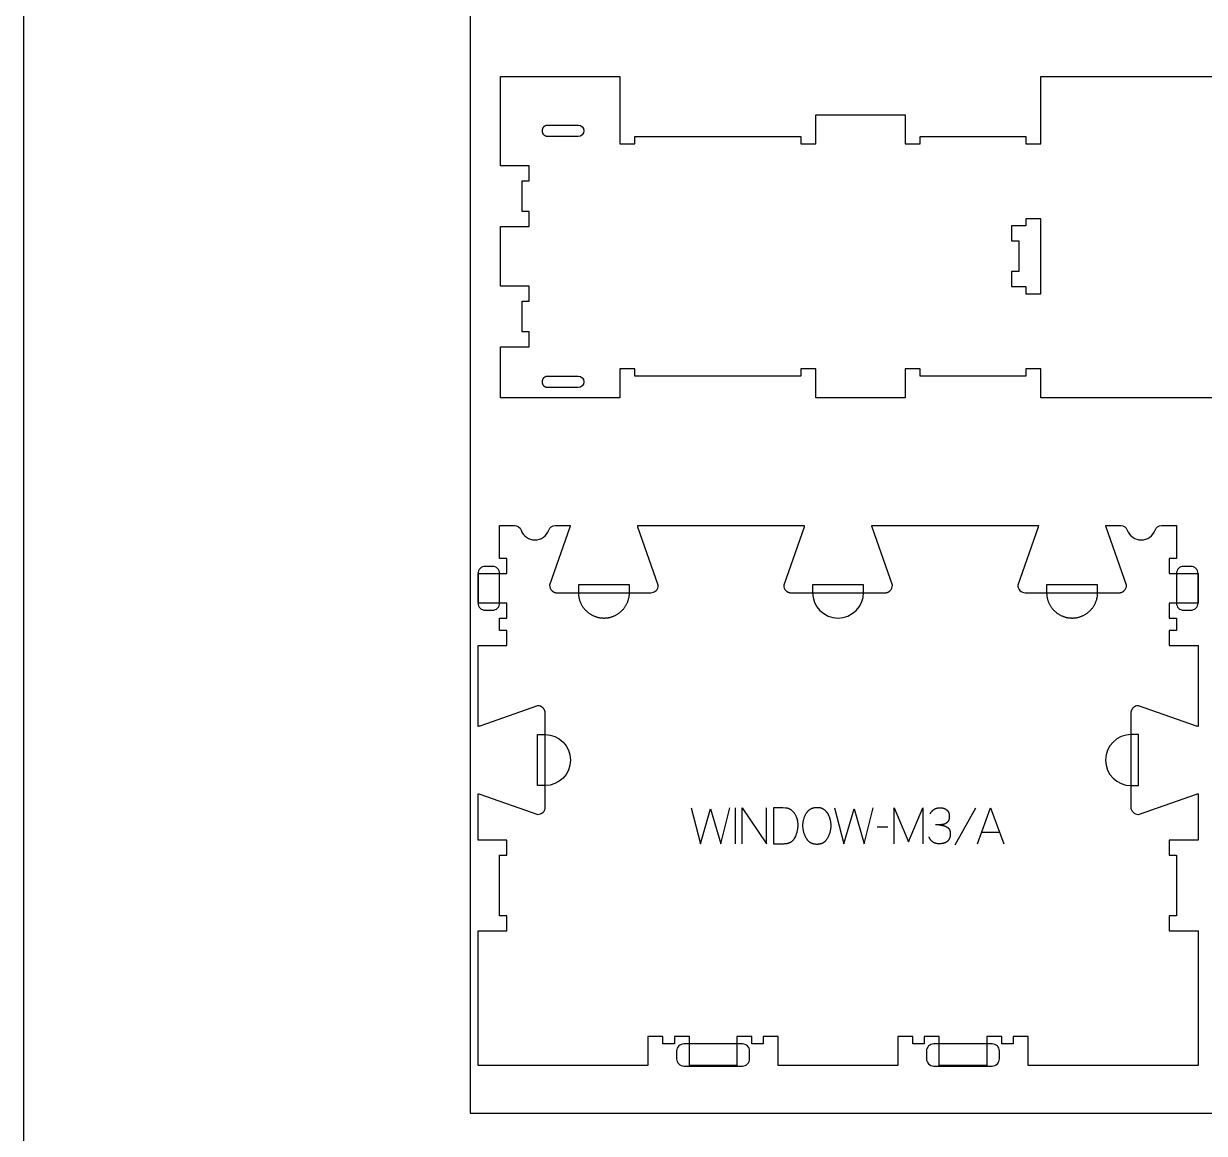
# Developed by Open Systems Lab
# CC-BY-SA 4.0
# Model space of a CAD drawing. Extents: x 0 to 4485, y 0 to 8771.
# Drawn here: x 0 to 983, y 3746 to 4670 of the extents above; entities that cross this region are included whole.
import ezdxf

# ---------------------------------------------------------------- set-up
doc = ezdxf.new("R2010")
doc.units = 0
for name, color, linetype in [('0_SHEET_SPRUCEPLY_2440X122', 1, 'CONTINUOUS'), ('1_ANYTOOL_1MMDEEP_LABELS_S', 2, 'CONTINUOUS'), ('3_ANYTOOL_CUTTHROUGH_INSID', 4, 'CONTINUOUS'), ('4_ANYTOOL_CUTTHROUGH_OUTSI', 5, 'CONTINUOUS'), ('5_ANYTOOL_HALF_MILL_9MM_IN', 3, 'CONTINUOUS'), ('DONOTCUT', 7, 'CONTINUOUS')]:
    doc.layers.add(name, color=color, linetype=linetype)

msp = doc.modelspace()

# ---------------------------------------------------------------- linework, layer by layer
at = {"layer": '0_SHEET_SPRUCEPLY_2440X122'}
msp.add_lwpolyline([(371.7, 4982.59), (371.7, 3762.59), (2811.7, 3762.59), (2811.7, 4982.59)], close=True, dxfattribs=at)
at = {"layer": '1_ANYTOOL_1MMDEEP_LABELS_S', "color": 2}
for points in [[(555.79, 4016.84), (563.5, 3986.84), (571.95, 4015.94), (580.43, 3986.84), (587.93, 4016.84)], [(592.3, 4016.84), (592.3, 3986.84)], [(598.3, 3986.84), (598.3, 4016.84), (618.36, 3986.84), (618.36, 4016.84)], [(675.19, 4016.84), (682.9, 3986.84), (691.35, 4015.94), (699.83, 3986.84), (707.33, 4016.84)], [(724.69, 3986.84), (724.69, 4016.84), (736.69, 3988.47), (748.69, 4016.71), (748.69, 3986.84)], [(754.95, 4011.91), (755.11, 4012.22), (755.27, 4012.51), (755.44, 4012.79), (755.62, 4013.07), (755.8, 4013.33), (755.99, 4013.59), (756.19, 4013.83), (756.29, 4013.95), (756.39, 4014.07), (756.49, 4014.18), (756.6, 4014.3), (756.71, 4014.41), (756.81, 4014.51), (756.92, 4014.62), (757.04, 4014.72), (757.15, 4014.82), (757.26, 4014.92), (757.38, 4015.01), (757.5, 4015.1), (757.62, 4015.2), (757.74, 4015.28), (757.86, 4015.37), (757.98, 4015.45), (758.11, 4015.53), (758.24, 4015.61), (758.36, 4015.69), (758.49, 4015.76), (758.63, 4015.83), (758.76, 4015.9), (758.89, 4015.97), (759.03, 4016.03), (759.17, 4016.09), (759.31, 4016.15), (759.45, 4016.21), (759.59, 4016.26), (759.74, 4016.31), (759.88, 4016.36), (760.03, 4016.41), (760.18, 4016.45), (760.48, 4016.53), (760.79, 4016.61), (761.11, 4016.67), (761.43, 4016.72), (761.76, 4016.77), (762.09, 4016.8), (762.43, 4016.82), (762.78, 4016.84), (763.13, 4016.84), (763.34, 4016.84), (763.55, 4016.84), (763.76, 4016.83), (763.96, 4016.81), (764.16, 4016.8), (764.36, 4016.78), (764.55, 4016.75), (764.75, 4016.72), (764.94, 4016.69), (765.12, 4016.66), (765.31, 4016.62), (765.49, 4016.58), (765.67, 4016.53), (765.85, 4016.48), (766.03, 4016.43), (766.2, 4016.37), (766.37, 4016.31), (766.54, 4016.25), (766.71, 4016.18), (766.87, 4016.11), (767.03, 4016.03), (767.19, 4015.95), (767.35, 4015.87), (767.5, 4015.78), (767.65, 4015.69), (767.8, 4015.6), (767.95, 4015.5), (768.09, 4015.4), (768.23, 4015.29), (768.37, 4015.19), (768.51, 4015.07), (768.64, 4014.96), (768.77, 4014.84), (768.9, 4014.71), (769.02, 4014.59), (769.14, 4014.46), (769.25, 4014.33), (769.36, 4014.19), (769.46, 4014.06), (769.56, 4013.91), (769.66, 4013.77), (769.75, 4013.62), (769.84, 4013.47), (769.93, 4013.32), (770.01, 4013.16), (770.08, 4013), (770.15, 4012.84), (770.22, 4012.67), (770.28, 4012.51), (770.34, 4012.33), (770.4, 4012.16), (770.45, 4011.98), (770.49, 4011.8), (770.53, 4011.61), (770.57, 4011.43), (770.6, 4011.24), (770.63, 4011.04), (770.66, 4010.85), (770.68, 4010.65), (770.69, 4010.44), (770.71, 4010.24), (770.71, 4010.03), (770.72, 4009.82), (770.71, 4009.26), (770.7, 4008.92), (770.68, 4008.6), (770.65, 4008.29), (770.6, 4007.99), (770.58, 4007.84), (770.56, 4007.7), (770.53, 4007.56), (770.5, 4007.42), (770.46, 4007.28), (770.43, 4007.15), (770.39, 4007.01), (770.35, 4006.89), (770.31, 4006.76), (770.27, 4006.64), (770.22, 4006.52), (770.17, 4006.4), (770.12, 4006.28), (770.07, 4006.17), (770.01, 4006.06), (769.95, 4005.95), (769.89, 4005.84), (769.83, 4005.74), (769.77, 4005.64), (769.7, 4005.54), (769.63, 4005.45), (769.56, 4005.36), (769.41, 4005.18), (769.26, 4005.01), (769.11, 4004.84), (768.95, 4004.68), (768.87, 4004.6), (768.78, 4004.53), (768.7, 4004.46), (768.61, 4004.38), (768.53, 4004.31), (768.44, 4004.25), (768.35, 4004.18), (768.26, 4004.11), (768.17, 4004.05), (768.08, 4003.99), (767.99, 4003.93), (767.9, 4003.87), (767.8, 4003.81), (767.71, 4003.76), (767.61, 4003.7), (767.51, 4003.65), (767.41, 4003.6), (767.31, 4003.55), (767.21, 4003.51), (767.11, 4003.46), (767.01, 4003.42), (766.9, 4003.38), (766.69, 4003.3), (766.47, 4003.23), (766.26, 4003.16), (766.04, 4003.09), (765.81, 4003.03), (765.59, 4002.98), (765.36, 4002.93), (765.14, 4002.88), (764.91, 4002.84), (764.67, 4002.8), (764.44, 4002.77), (764.2, 4002.74), (763.96, 4002.71), (763.72, 4002.69), (763.48, 4002.68), (763.23, 4002.66), (762.98, 4002.66), (759.28, 4002.61)], [(792.49, 4016.37), (775.3, 3985.6)], [(794.2, 3986.84), (805.09, 4016.84), (816.15, 3986.84)], [(762.06, 4002.61), (762.5, 4002.59), (762.93, 4002.55), (763.36, 4002.5), (763.78, 4002.44), (764.2, 4002.37), (764.62, 4002.29), (765.03, 4002.2), (765.44, 4002.09), (765.84, 4001.98), (766.24, 4001.86), (766.63, 4001.72), (767.02, 4001.57), (767.4, 4001.42), (767.78, 4001.25), (768.16, 4001.07), (768.53, 4000.88), (768.71, 4000.78), (768.89, 4000.67), (768.98, 4000.62), (769.06, 4000.56), (769.14, 4000.51), (769.23, 4000.45), (769.31, 4000.39), (769.38, 4000.33), (769.46, 4000.27), (769.54, 4000.2), (769.61, 4000.14), (769.68, 4000.08), (769.76, 4000.01), (769.83, 3999.94), (769.89, 3999.87), (769.96, 3999.8), (770.03, 3999.73), (770.09, 3999.66), (770.15, 3999.59), (770.22, 3999.51), (770.28, 3999.44), (770.33, 3999.36), (770.39, 3999.28), (770.45, 3999.2), (770.5, 3999.12), (770.55, 3999.04), (770.6, 3998.95), (770.65, 3998.87), (770.7, 3998.78), (770.75, 3998.7), (770.8, 3998.61), (770.84, 3998.52), (770.88, 3998.43), (770.92, 3998.34), (770.96, 3998.25), (771, 3998.15), (771.07, 3997.96), (771.14, 3997.76), (771.2, 3997.56), (771.26, 3997.36), (771.3, 3997.15), (771.35, 3996.93), (771.39, 3996.71), (771.42, 3996.48), (771.44, 3996.25), (771.46, 3996.02), (771.48, 3995.78), (771.49, 3995.53), (771.49, 3995.29), (771.49, 3995.01), (771.48, 3994.73), (771.47, 3994.46), (771.45, 3994.2), (771.43, 3993.94), (771.4, 3993.69), (771.37, 3993.44), (771.33, 3993.19), (771.29, 3992.95), (771.25, 3992.72), (771.2, 3992.49), (771.14, 3992.27), (771.08, 3992.05), (771.01, 3991.83), (770.94, 3991.62), (770.87, 3991.42), (770.79, 3991.22), (770.7, 3991.02), (770.61, 3990.83), (770.52, 3990.65), (770.42, 3990.47), (770.31, 3990.29), (770.21, 3990.12), (770.09, 3989.96), (769.97, 3989.8), (769.85, 3989.64), (769.72, 3989.49), (769.65, 3989.42), (769.59, 3989.35), (769.52, 3989.28), (769.45, 3989.21), (769.38, 3989.14), (769.3, 3989.07), (769.23, 3989), (769.16, 3988.94), (769, 3988.81), (768.85, 3988.69), (768.69, 3988.58), (768.52, 3988.46), (768.35, 3988.35), (768.18, 3988.25), (768.01, 3988.14), (767.83, 3988.05), (767.65, 3987.95), (767.46, 3987.86), (767.27, 3987.77), (767.08, 3987.69), (766.89, 3987.61), (766.69, 3987.54), (766.48, 3987.47), (766.28, 3987.4), (766.07, 3987.34), (765.85, 3987.28), (765.64, 3987.22), (765.42, 3987.17), (765.19, 3987.12), (764.97, 3987.08), (764.74, 3987.03), (764.5, 3987), (764.26, 3986.97), (763.78, 3986.91), (763.28, 3986.87), (762.76, 3986.85), (762.23, 3986.84), (761.85, 3986.85), (761.48, 3986.86), (761.11, 3986.89), (760.75, 3986.93), (760.4, 3986.98), (760.23, 3987.01), (760.06, 3987.04), (759.89, 3987.08), (759.72, 3987.12), (759.56, 3987.16), (759.39, 3987.2), (759.23, 3987.24), (759.07, 3987.29), (758.92, 3987.34), (758.76, 3987.4), (758.61, 3987.46), (758.46, 3987.52), (758.31, 3987.58), (758.16, 3987.64), (758.01, 3987.71), (757.87, 3987.78), (757.73, 3987.86), (757.59, 3987.93), (757.45, 3988.01), (757.31, 3988.09), (757.18, 3988.18), (757.05, 3988.27), (756.92, 3988.36), (756.79, 3988.45), (756.66, 3988.55), (756.54, 3988.65), (756.41, 3988.75), (756.29, 3988.85), (756.17, 3988.96), (756.06, 3989.07), (755.94, 3989.18), (755.83, 3989.3), (755.72, 3989.42), (755.61, 3989.54), (755.5, 3989.66), (755.4, 3989.79), (755.29, 3989.92), (755.19, 3990.05), (755.09, 3990.18), (755, 3990.32), (754.9, 3990.46), (754.81, 3990.61), (754.71, 3990.75), (754.62, 3990.9), (754.45, 3991.21), (754.28, 3991.52), (754.13, 3991.85), (753.98, 3992.19), (753.83, 3992.54)], [(719.55, 4000.73), (710.76, 4000.64)], [(797.68, 3996.4), (812.59, 3996.4)]]:
    msp.add_lwpolyline(points, dxfattribs=at)
for points in [[(624.4, 4016.84), (624.4, 3986.84), (632.93, 3986.93), (633.34, 3986.94), (633.75, 3986.96), (634.14, 3986.99), (634.53, 3987.03), (634.91, 3987.07), (635.28, 3987.13), (635.65, 3987.2), (636, 3987.27), (636.35, 3987.36), (636.69, 3987.45), (637.02, 3987.56), (637.35, 3987.67), (637.66, 3987.8), (637.82, 3987.86), (637.97, 3987.93), (638.13, 3988), (638.27, 3988.07), (638.42, 3988.15), (638.57, 3988.22), (638.71, 3988.3), (638.85, 3988.39), (638.99, 3988.47), (639.13, 3988.56), (639.27, 3988.65), (639.4, 3988.74), (639.53, 3988.83), (639.66, 3988.93), (639.79, 3989.03), (639.92, 3989.13), (640.04, 3989.23), (640.16, 3989.34), (640.28, 3989.44), (640.4, 3989.55), (640.52, 3989.67), (640.63, 3989.78), (640.74, 3989.9), (640.85, 3990.02), (640.96, 3990.14), (641.07, 3990.26), (641.17, 3990.39), (641.27, 3990.52), (641.37, 3990.65), (641.47, 3990.79), (641.57, 3990.92), (641.66, 3991.06), (641.85, 3991.35), (642.02, 3991.64), (642.19, 3991.94), (642.51, 3992.56), (642.8, 3993.19), (643.08, 3993.82), (643.33, 3994.45), (643.57, 3995.09), (643.78, 3995.74), (643.98, 3996.39), (644.15, 3997.05), (644.3, 3997.72), (644.44, 3998.39), (644.55, 3999.06), (644.64, 3999.75), (644.71, 4000.43), (644.76, 4001.13), (644.79, 4001.82), (644.8, 4002.53), (644.79, 4003.13), (644.76, 4003.72), (644.72, 4004.3), (644.65, 4004.88), (644.56, 4005.45), (644.51, 4005.74), (644.45, 4006.02), (644.39, 4006.3), (644.33, 4006.58), (644.26, 4006.86), (644.18, 4007.14), (644.1, 4007.41), (644.02, 4007.68), (643.93, 4007.96), (643.83, 4008.23), (643.73, 4008.5), (643.63, 4008.76), (643.52, 4009.03), (643.41, 4009.29), (643.16, 4009.82), (642.9, 4010.34), (642.62, 4010.85), (642.32, 4011.36), (642.12, 4011.66), (641.93, 4011.96), (641.72, 4012.25), (641.52, 4012.53), (641.31, 4012.79), (641.1, 4013.05), (640.88, 4013.31), (640.67, 4013.55), (640.44, 4013.78), (640.22, 4014), (639.99, 4014.22), (639.76, 4014.42), (639.52, 4014.61), (639.29, 4014.8), (639.04, 4014.98), (638.8, 4015.14), (638.55, 4015.3), (638.3, 4015.45), (638.04, 4015.59), (637.78, 4015.72), (637.52, 4015.84), (637.25, 4015.95), (636.99, 4016.06), (636.71, 4016.15), (636.44, 4016.23), (636.16, 4016.31), (635.88, 4016.37), (635.59, 4016.43), (635.3, 4016.48), (635.01, 4016.52), (634.71, 4016.54), (634.41, 4016.56), (631.98, 4016.67), (629.5, 4016.75), (626.97, 4016.81)], [(660.88, 4017.19), (661.25, 4017.18), (661.61, 4017.16), (661.97, 4017.13), (662.32, 4017.09), (662.49, 4017.07), (662.66, 4017.04), (662.83, 4017.01), (663, 4016.98), (663.16, 4016.94), (663.33, 4016.9), (663.49, 4016.86), (663.65, 4016.82), (663.81, 4016.77), (663.97, 4016.72), (664.12, 4016.66), (664.27, 4016.61), (664.43, 4016.55), (664.57, 4016.49), (664.72, 4016.42), (664.87, 4016.35), (665.01, 4016.28), (665.16, 4016.21), (665.3, 4016.13), (665.44, 4016.05), (665.57, 4015.97), (665.71, 4015.89), (665.84, 4015.8), (665.98, 4015.71), (666.23, 4015.52), (666.49, 4015.32), (666.74, 4015.12), (666.98, 4014.92), (667.21, 4014.71), (667.44, 4014.49), (667.67, 4014.26), (667.89, 4014.03), (668.1, 4013.79), (668.31, 4013.55), (668.51, 4013.3), (668.7, 4013.04), (668.89, 4012.78), (669.08, 4012.51), (669.25, 4012.24), (669.43, 4011.96), (669.59, 4011.67), (669.75, 4011.38), (669.91, 4011.09), (670.05, 4010.79), (670.2, 4010.49), (670.34, 4010.19), (670.47, 4009.88), (670.59, 4009.57), (670.71, 4009.25), (670.83, 4008.93), (670.94, 4008.61), (671.04, 4008.28), (671.14, 4007.95), (671.23, 4007.62), (671.32, 4007.28), (671.4, 4006.94), (671.54, 4006.26), (671.67, 4005.58), (671.78, 4004.92), (671.86, 4004.25), (671.93, 4003.6), (671.98, 4002.95), (672.01, 4002.31), (672.02, 4001.67), (672.01, 4001.03), (671.97, 4000.4), (671.92, 3999.76), (671.85, 3999.12), (671.75, 3998.48), (671.63, 3997.85), (671.49, 3997.21), (671.33, 3996.57), (671.14, 3995.93), (670.94, 3995.3), (670.71, 3994.66), (670.46, 3994.02), (670.19, 3993.38), (669.9, 3992.75), (669.59, 3992.11), (669.25, 3991.47), (669.08, 3991.16), (668.9, 3990.85), (668.71, 3990.56), (668.51, 3990.28), (668.31, 3990), (668.1, 3989.74), (667.89, 3989.48), (667.67, 3989.24), (667.56, 3989.12), (667.45, 3989.01), (667.33, 3988.89), (667.21, 3988.78), (667.1, 3988.67), (666.98, 3988.57), (666.85, 3988.46), (666.73, 3988.36), (666.61, 3988.26), (666.48, 3988.17), (666.35, 3988.08), (666.22, 3987.98), (666.09, 3987.9), (665.96, 3987.81), (665.83, 3987.73), (665.69, 3987.65), (665.55, 3987.57), (665.42, 3987.49), (665.28, 3987.42), (665.13, 3987.35), (664.99, 3987.28), (664.85, 3987.21), (664.7, 3987.15), (664.55, 3987.09), (664.4, 3987.03), (664.25, 3986.97), (664.1, 3986.92), (663.94, 3986.87), (663.63, 3986.77), (663.31, 3986.69), (662.99, 3986.62), (662.65, 3986.55), (662.32, 3986.5), (661.97, 3986.45), (661.62, 3986.42), (661.26, 3986.39), (660.9, 3986.38), (660.53, 3986.37), (660.15, 3986.38), (659.77, 3986.39), (659.41, 3986.42), (659.04, 3986.45), (658.69, 3986.5), (658.34, 3986.55), (658, 3986.62), (657.66, 3986.7), (657.33, 3986.78), (657.01, 3986.88), (656.85, 3986.93), (656.69, 3986.98), (656.54, 3987.04), (656.38, 3987.1), (656.23, 3987.16), (656.08, 3987.23), (655.93, 3987.29), (655.78, 3987.36), (655.64, 3987.44), (655.5, 3987.51), (655.35, 3987.59), (655.21, 3987.67), (655.07, 3987.75), (654.94, 3987.83), (654.8, 3987.92), (654.67, 3988.01), (654.54, 3988.1), (654.4, 3988.2), (654.28, 3988.3), (654.15, 3988.4), (654.02, 3988.5), (653.9, 3988.6), (653.78, 3988.71), (653.66, 3988.82), (653.54, 3988.93), (653.42, 3989.05), (653.31, 3989.17), (653.19, 3989.29), (653.08, 3989.41), (652.97, 3989.54), (652.75, 3989.79), (652.54, 3990.06), (652.34, 3990.34), (652.14, 3990.63), (651.96, 3990.93), (651.77, 3991.24), (651.6, 3991.56), (651.26, 3992.21), (650.95, 3992.85), (650.66, 3993.5), (650.39, 3994.15), (650.14, 3994.8), (649.91, 3995.45), (649.71, 3996.1), (649.52, 3996.75), (649.36, 3997.4), (649.22, 3998.06), (649.1, 3998.71), (649.01, 3999.36), (648.93, 4000.01), (648.88, 4000.66), (648.84, 4001.32), (648.83, 4001.97), (648.84, 4002.66), (648.88, 4003.35), (648.93, 4004.03), (649.01, 4004.71), (649.11, 4005.38), (649.24, 4006.04), (649.39, 4006.7), (649.56, 4007.35), (649.75, 4008), (649.96, 4008.64), (650.2, 4009.28), (650.46, 4009.91), (650.74, 4010.53), (651.05, 4011.15), (651.37, 4011.76), (651.73, 4012.36), (651.91, 4012.66), (652.1, 4012.95), (652.3, 4013.23), (652.5, 4013.49), (652.71, 4013.75), (652.93, 4014), (653.15, 4014.24), (653.38, 4014.47), (653.5, 4014.59), (653.62, 4014.69), (653.74, 4014.8), (653.86, 4014.91), (653.99, 4015.01), (654.11, 4015.11), (654.24, 4015.21), (654.37, 4015.3), (654.5, 4015.39), (654.63, 4015.49), (654.76, 4015.57), (654.9, 4015.66), (655.04, 4015.74), (655.18, 4015.82), (655.32, 4015.9), (655.46, 4015.98), (655.6, 4016.05), (655.75, 4016.13), (656.04, 4016.26), (656.35, 4016.39), (656.66, 4016.51), (656.97, 4016.62), (657.29, 4016.71), (657.62, 4016.8), (657.96, 4016.88), (658.3, 4016.95), (658.65, 4017.02), (659, 4017.07), (659.36, 4017.11), (659.73, 4017.14), (660.11, 4017.17), (660.49, 4017.18)]]:
    msp.add_lwpolyline(points, close=True, dxfattribs=at)
at = {"layer": '3_ANYTOOL_CUTTHROUGH_INSID', "color": 4}
for points in [[(461.7, 4585.16, -1), (461.7, 4575.66), (435.96, 4575.66), (435.86, 4575.66), (435.77, 4575.67), (435.67, 4575.67), (435.57, 4575.68), (435.47, 4575.69), (435.38, 4575.71), (435.28, 4575.73), (435.19, 4575.74), (435.09, 4575.77), (434.99, 4575.8), (434.89, 4575.82), (434.79, 4575.86), (434.69, 4575.89), (434.6, 4575.93), (434.51, 4575.97), (434.41, 4576.01), (434.32, 4576.06), (434.22, 4576.11), (434.13, 4576.17), (434.04, 4576.22), (433.95, 4576.28), (433.86, 4576.34), (433.77, 4576.4), (433.69, 4576.47), (433.6, 4576.54), (433.52, 4576.61), (433.44, 4576.69), (433.36, 4576.77), (433.28, 4576.85), (433.2, 4576.93), (433.13, 4577.01), (433.06, 4577.1), (432.99, 4577.18), (432.92, 4577.27), (432.85, 4577.37), (432.79, 4577.46), (432.73, 4577.56), (432.67, 4577.65), (432.62, 4577.75), (432.56, 4577.85), (432.51, 4577.95), (432.46, 4578.06), (432.41, 4578.16), (432.37, 4578.26), (432.33, 4578.37), (432.29, 4578.48), (432.25, 4578.58), (432.21, 4578.69), (432.18, 4578.8), (432.15, 4578.9), (432.12, 4579.01), (432.1, 4579.12), (432.07, 4579.23), (432.05, 4579.34), (432.03, 4579.45), (432.01, 4579.56), (432, 4579.66), (431.99, 4579.77), (431.98, 4579.88), (431.97, 4579.98), (431.96, 4580.09), (431.96, 4580.2), (431.95, 4580.3), (431.95, 4580.41), (431.95, 4580.52), (431.96, 4580.62), (431.96, 4580.73), (431.97, 4580.84), (431.98, 4580.94), (431.99, 4581.05), (432, 4581.16), (432.01, 4581.26), (432.03, 4581.37), (432.05, 4581.48), (432.07, 4581.59), (432.1, 4581.7), (432.12, 4581.81), (432.15, 4581.91), (432.18, 4582.02), (432.21, 4582.13), (432.25, 4582.24), (432.29, 4582.34), (432.33, 4582.45), (432.37, 4582.56), (432.41, 4582.66), (432.46, 4582.76), (432.51, 4582.87), (432.56, 4582.97), (432.62, 4583.07), (432.67, 4583.17), (432.73, 4583.26), (432.79, 4583.36), (432.85, 4583.45), (432.92, 4583.54), (432.99, 4583.64), (433.06, 4583.72), (433.13, 4583.81), (433.2, 4583.89), (433.28, 4583.97), (433.36, 4584.05), (433.44, 4584.13), (433.52, 4584.21), (433.6, 4584.28), (433.69, 4584.35), (433.77, 4584.42), (433.86, 4584.48), (433.95, 4584.54), (434.04, 4584.6), (434.13, 4584.65), (434.22, 4584.71), (434.32, 4584.76), (434.41, 4584.81), (434.51, 4584.85), (434.6, 4584.89), (434.69, 4584.93), (434.79, 4584.96), (434.89, 4584.99), (434.99, 4585.02), (435.09, 4585.05), (435.19, 4585.07), (435.28, 4585.09), (435.38, 4585.11), (435.47, 4585.13), (435.57, 4585.14), (435.67, 4585.15), (435.77, 4585.15), (435.86, 4585.16), (435.96, 4585.16)], [(461.7, 4366.66), (435.96, 4366.66), (435.86, 4366.66), (435.77, 4366.67), (435.67, 4366.67), (435.57, 4366.68), (435.47, 4366.69), (435.38, 4366.71), (435.28, 4366.73), (435.19, 4366.74), (435.09, 4366.77), (434.99, 4366.8), (434.89, 4366.82), (434.79, 4366.86), (434.69, 4366.89), (434.6, 4366.93), (434.51, 4366.97), (434.41, 4367.01), (434.32, 4367.06), (434.22, 4367.11), (434.13, 4367.17), (434.04, 4367.22), (433.95, 4367.28), (433.86, 4367.34), (433.77, 4367.4), (433.69, 4367.47), (433.6, 4367.54), (433.52, 4367.61), (433.44, 4367.69), (433.36, 4367.77), (433.28, 4367.85), (433.2, 4367.93), (433.13, 4368.01), (433.06, 4368.1), (432.99, 4368.18), (432.92, 4368.27), (432.85, 4368.37), (432.79, 4368.46), (432.73, 4368.56), (432.67, 4368.65), (432.62, 4368.75), (432.56, 4368.85), (432.51, 4368.95), (432.46, 4369.06), (432.41, 4369.16), (432.37, 4369.26), (432.33, 4369.37), (432.29, 4369.48), (432.25, 4369.58), (432.21, 4369.69), (432.18, 4369.8), (432.15, 4369.9), (432.12, 4370.01), (432.1, 4370.12), (432.07, 4370.23), (432.05, 4370.34), (432.03, 4370.45), (432.01, 4370.56), (432, 4370.66), (431.99, 4370.77), (431.98, 4370.88), (431.97, 4370.98), (431.96, 4371.09), (431.96, 4371.2), (431.95, 4371.3), (431.95, 4371.41), (431.95, 4371.52), (431.96, 4371.62), (431.96, 4371.73), (431.97, 4371.84), (431.98, 4371.94), (431.99, 4372.05), (432, 4372.16), (432.01, 4372.26), (432.03, 4372.37), (432.05, 4372.48), (432.07, 4372.59), (432.1, 4372.7), (432.12, 4372.81), (432.15, 4372.91), (432.18, 4373.02), (432.21, 4373.13), (432.25, 4373.24), (432.29, 4373.34), (432.33, 4373.45), (432.37, 4373.56), (432.41, 4373.66), (432.46, 4373.76), (432.51, 4373.87), (432.56, 4373.97), (432.62, 4374.07), (432.67, 4374.17), (432.73, 4374.26), (432.79, 4374.36), (432.85, 4374.45), (432.92, 4374.54), (432.99, 4374.64), (433.06, 4374.72), (433.13, 4374.81), (433.2, 4374.89), (433.28, 4374.97), (433.36, 4375.05), (433.44, 4375.13), (433.52, 4375.21), (433.6, 4375.28), (433.69, 4375.35), (433.77, 4375.42), (433.86, 4375.48), (433.95, 4375.54), (434.04, 4375.6), (434.13, 4375.65), (434.22, 4375.71), (434.32, 4375.76), (434.41, 4375.81), (434.51, 4375.85), (434.6, 4375.89), (434.69, 4375.93), (434.79, 4375.96), (434.89, 4375.99), (434.99, 4376.02), (435.09, 4376.05), (435.19, 4376.07), (435.28, 4376.09), (435.38, 4376.11), (435.47, 4376.13), (435.57, 4376.14), (435.67, 4376.15), (435.77, 4376.15), (435.86, 4376.16), (435.96, 4376.16), (461.7, 4376.16, -1)]]:
    msp.add_lwpolyline(points, format="xyb", close=True, dxfattribs=at)
msp.add_lwpolyline([(846.95, 4507.2), (834.45, 4507.2), (834.45, 4501.2), (822.45, 4501.2), (822.45, 4488.7), (828.45, 4488.7), (828.45, 4463.2), (822.45, 4463.2), (822.45, 4450.7), (834.45, 4450.7), (834.45, 4444.7), (846.95, 4444.7)], close=True, dxfattribs=at)
at = {"layer": '4_ANYTOOL_CUTTHROUGH_OUTSI', "color": 5}
msp.add_lwpolyline([(1146.45, 4358.16), (846.95, 4358.16), (846.95, 4382.16), (834.45, 4382.16), (834.45, 4376.16), (746.45, 4376.16), (746.45, 4382.16), (733.95, 4382.16), (733.95, 4358.16), (659.45, 4358.16), (659.45, 4382.16), (646.95, 4382.16), (646.95, 4376.16), (508.95, 4376.16), (508.95, 4382.16), (496.45, 4382.16), (496.45, 4358.16), (396.95, 4358.16), (396.95, 4400.66), (420.95, 4400.66), (420.95, 4413.16), (414.95, 4413.16), (414.95, 4438.66), (420.95, 4438.66), (420.95, 4451.16), (396.95, 4451.16), (396.95, 4500.66), (420.95, 4500.66), (420.95, 4513.16), (414.95, 4513.16), (414.95, 4538.66), (420.95, 4538.66), (420.95, 4551.16), (396.95, 4551.16), (396.95, 4625.66), (496.45, 4625.66), (496.45, 4569.66), (508.95, 4569.66), (508.95, 4575.66), (646.95, 4575.66), (646.95, 4569.66), (659.45, 4569.66), (659.45, 4593.66), (733.95, 4593.66), (733.95, 4569.66), (746.45, 4569.66), (746.45, 4575.66), (834.45, 4575.66), (834.45, 4569.66), (846.95, 4569.66), (846.95, 4625.66), (1146.45, 4625.66)], dxfattribs=at)
msp.add_lwpolyline([(378.31, 4028.39, -0.061485), (379.7, 4028.16), (428.02, 4011.25), (428.06, 4011.25), (428.06, 4011.25, 0.414214), (434.31, 4017.5), (434.31, 4095.5), (434.31, 4095.65), (434.31, 4095.8), (434.3, 4095.95), (434.29, 4096.1), (434.27, 4096.25), (434.25, 4096.4), (434.22, 4096.55), (434.2, 4096.71), (434.17, 4096.86), (434.13, 4097.01), (434.09, 4097.16), (434.05, 4097.31), (434, 4097.45), (433.95, 4097.6), (433.9, 4097.75), (433.84, 4097.89), (433.78, 4098.03), (433.71, 4098.17), (433.64, 4098.31), (433.57, 4098.45), (433.5, 4098.59), (433.42, 4098.72), (433.34, 4098.85), (433.25, 4098.98), (433.17, 4099.11), (433.08, 4099.23), (432.98, 4099.35), (432.89, 4099.47), (432.79, 4099.59), (432.69, 4099.7), (432.59, 4099.81), (432.48, 4099.92, 0.198912), (428.06, 4101.75), (428.02, 4101.75), (427.98, 4101.73), (379.7, 4084.84), (379.7, 4084.84, -0.061485), (378.31, 4084.6), (378.31, 4151.79), (402.31, 4151.79), (402.31, 4152.04), (402.31, 4164.04), (402.31, 4164.29), (396.31, 4164.29), (396.31, 4174.79), (402.31, 4174.79), (402.31, 4175.04), (402.31, 4187.04), (402.31, 4187.29), (378.31, 4187.29), (378.31, 4211.79), (402.31, 4211.79), (402.31, 4212.04), (402.31, 4224.04), (402.31, 4224.29), (396.31, 4224.29), (396.31, 4251.79), (408.72, 4251.79), (408.72, 4251.79, -0.317837), (414.14, 4247.96, 0.317837), (425.69, 4239.79, 0.317837), (437.24, 4247.96, -0.317837), (442.66, 4251.79), (455.06, 4251.79, -0.061485), (454.83, 4250.41), (437.93, 4202.13), (437.91, 4202.09), (437.91, 4202.04), (437.91, 4202.04, 0.198912), (439.75, 4197.63), (439.85, 4197.52), (439.96, 4197.42), (440.08, 4197.32), (440.19, 4197.22), (440.31, 4197.12), (440.43, 4197.03), (440.56, 4196.94), (440.68, 4196.85), (440.81, 4196.77), (440.94, 4196.69), (441.08, 4196.61), (441.21, 4196.54), (441.35, 4196.46), (441.49, 4196.4), (441.63, 4196.33), (441.77, 4196.27), (441.92, 4196.21), (442.06, 4196.16), (442.21, 4196.11), (442.36, 4196.06), (442.51, 4196.02), (442.66, 4195.98), (442.81, 4195.94), (442.96, 4195.91), (443.11, 4195.88), (443.26, 4195.86), (443.41, 4195.84), (443.56, 4195.82), (443.71, 4195.81), (443.86, 4195.8), (444.01, 4195.8), (444.16, 4195.79), (522.16, 4195.79, 0.414214), (528.41, 4202.04), (528.41, 4202.09), (528.4, 4202.13), (511.5, 4250.41), (511.5, 4250.41, -0.061485), (511.27, 4251.79), (649.96, 4251.79, -0.061485), (649.73, 4250.41), (632.83, 4202.13), (632.81, 4202.09), (632.81, 4202.04), (632.81, 4202.04, 0.198912), (634.65, 4197.63), (634.75, 4197.52), (634.86, 4197.42), (634.98, 4197.32), (635.09, 4197.22), (635.21, 4197.12), (635.33, 4197.03), (635.46, 4196.94), (635.58, 4196.85), (635.71, 4196.77), (635.84, 4196.69), (635.98, 4196.61), (636.11, 4196.54), (636.25, 4196.46), (636.39, 4196.4), (636.53, 4196.33), (636.67, 4196.27), (636.82, 4196.21), (636.96, 4196.16), (637.11, 4196.11), (637.26, 4196.06), (637.41, 4196.02), (637.56, 4195.98), (637.71, 4195.94), (637.86, 4195.91), (638.01, 4195.88), (638.16, 4195.86), (638.31, 4195.84), (638.46, 4195.82), (638.61, 4195.81), (638.76, 4195.8), (638.91, 4195.8), (639.06, 4195.79), (717.06, 4195.79), (717.21, 4195.8), (717.36, 4195.8), (717.52, 4195.81), (717.67, 4195.82), (717.82, 4195.84), (717.97, 4195.86), (718.12, 4195.88), (718.27, 4195.91), (718.42, 4195.94), (718.57, 4195.98), (718.72, 4196.02), (718.87, 4196.06), (719.02, 4196.11), (719.17, 4196.16), (719.31, 4196.21), (719.46, 4196.27), (719.6, 4196.33), (719.74, 4196.4), (719.88, 4196.46), (720.02, 4196.54), (720.15, 4196.61), (720.29, 4196.69), (720.42, 4196.77), (720.55, 4196.85), (720.67, 4196.94), (720.8, 4197.03), (720.92, 4197.12), (721.04, 4197.22), (721.15, 4197.32), (721.27, 4197.42), (721.38, 4197.52), (721.48, 4197.63, 0.198912), (723.31, 4202.04), (723.31, 4202.09), (723.3, 4202.13), (706.4, 4250.41), (706.4, 4250.41, -0.061485), (706.17, 4251.79), (844.86, 4251.79, -0.061485), (844.63, 4250.41), (827.73, 4202.13), (827.71, 4202.09), (827.71, 4202.04), (827.71, 4202.04, 0.414214), (833.96, 4195.79), (911.96, 4195.79), (912.11, 4195.8), (912.26, 4195.8), (912.42, 4195.81), (912.57, 4195.82), (912.72, 4195.84), (912.87, 4195.86), (913.02, 4195.88), (913.17, 4195.91), (913.32, 4195.94), (913.47, 4195.98), (913.62, 4196.02), (913.77, 4196.06), (913.92, 4196.11), (914.07, 4196.16), (914.21, 4196.21), (914.36, 4196.27), (914.5, 4196.33), (914.64, 4196.4), (914.78, 4196.46), (914.92, 4196.54), (915.05, 4196.61), (915.19, 4196.69), (915.32, 4196.77), (915.45, 4196.85), (915.57, 4196.94), (915.7, 4197.03), (915.82, 4197.12), (915.94, 4197.22), (916.05, 4197.32), (916.17, 4197.42), (916.28, 4197.52), (916.38, 4197.63, 0.198912), (918.21, 4202.04), (918.21, 4202.09), (918.2, 4202.13), (901.3, 4250.41), (901.3, 4250.41, -0.061485), (901.07, 4251.79), (913.47, 4251.79, -0.317837), (918.89, 4247.96, 0.317837), (930.44, 4239.79, 0.317837), (941.99, 4247.96, -0.317837), (947.41, 4251.79), (959.81, 4251.79), (959.81, 4224.29), (953.81, 4224.29), (953.81, 4224.04), (953.81, 4212.04), (953.81, 4211.79), (977.81, 4211.79), (977.81, 4187.29), (953.81, 4187.29), (953.81, 4187.04), (953.81, 4175.04), (953.81, 4174.79), (959.81, 4174.79), (959.81, 4164.29), (953.81, 4164.29), (953.81, 4164.04), (953.81, 4152.04), (953.81, 4151.79), (977.81, 4151.79), (977.81, 4102.04), (977.81, 4084.6), (977.81, 4084.6, -0.061485), (976.43, 4084.84), (928.11, 4101.75), (928.06, 4101.75), (928.06, 4101.75, 0.198912), (923.65, 4099.92), (923.54, 4099.81), (923.44, 4099.7), (923.34, 4099.59), (923.24, 4099.47), (923.14, 4099.35), (923.05, 4099.23), (922.96, 4099.11), (922.87, 4098.98), (922.79, 4098.85), (922.71, 4098.72), (922.63, 4098.59), (922.56, 4098.45), (922.48, 4098.31), (922.42, 4098.17), (922.35, 4098.03), (922.29, 4097.89), (922.23, 4097.75), (922.18, 4097.6), (922.13, 4097.45), (922.08, 4097.31), (922.04, 4097.16), (922, 4097.01), (921.96, 4096.86), (921.93, 4096.71), (921.9, 4096.55), (921.88, 4096.4), (921.86, 4096.25), (921.84, 4096.1), (921.83, 4095.95), (921.82, 4095.8), (921.82, 4095.65), (921.81, 4095.5), (921.81, 4017.5, 0.414214), (928.06, 4011.25), (928.11, 4011.25), (928.15, 4011.26), (976.43, 4028.16), (976.43, 4028.16, -0.061485), (977.81, 4028.39), (977.81, 3989.79), (953.81, 3989.79), (953.81, 3977.29), (959.81, 3977.29), (959.81, 3926.79), (953.81, 3926.79), (953.81, 3914.29), (977.81, 3914.29), (977.81, 3802.29), (836.31, 3802.29), (836.31, 3826.29), (823.81, 3826.29), (823.81, 3820.29), (814.31, 3820.29), (814.31, 3826.29), (801.81, 3826.29), (801.81, 3802.29), (762.31, 3802.29), (762.31, 3826.29), (749.81, 3826.29), (749.81, 3820.29), (740.31, 3820.29), (740.31, 3826.29), (727.81, 3826.29), (727.81, 3802.29), (628.31, 3802.29), (628.31, 3826.29), (615.81, 3826.29), (615.81, 3820.29), (606.31, 3820.29), (606.31, 3826.29), (593.81, 3826.29), (593.81, 3802.29), (554.31, 3802.29), (554.31, 3826.29), (541.81, 3826.29), (541.81, 3820.29), (532.31, 3820.29), (532.31, 3826.29), (519.81, 3826.29), (519.81, 3802.29), (378.31, 3802.29), (378.31, 3914.29), (402.31, 3914.29), (402.31, 3926.79), (396.31, 3926.79), (396.31, 3977.29), (402.31, 3977.29), (402.31, 3989.79), (378.31, 3989.79), (378.31, 4028.39)], format="xyb", close=True, dxfattribs=at)
at = {"layer": '5_ANYTOOL_HALF_MILL_9MM_IN'}
for points in [[(384.31, 4217.79, 0.414214), (378.31, 4211.79), (378.31, 4187.29, 0.414214), (384.31, 4181.29), (390.31, 4181.29, 0.414214), (396.31, 4187.29), (396.31, 4211.79, 0.414214), (390.31, 4217.79)], [(965.81, 4217.79, 0.414214), (959.81, 4211.79), (959.81, 4187.29, 0.414214), (965.81, 4181.29), (971.81, 4181.29, 0.414214), (977.81, 4187.29), (977.81, 4211.79, 0.414214), (971.81, 4217.79)], [(656.81, 4196.04, 1), (699.31, 4196.04), (699.31, 4196.29), (699.31, 4202.29), (656.81, 4202.29), (656.81, 4196.29), (656.81, 4196.04)], [(434.06, 4077.75, -1), (434.06, 4035.25), (433.81, 4035.25), (427.81, 4035.25), (427.81, 4077.75), (433.81, 4077.75), (434.06, 4077.75)], [(922.06, 4077.75, 1), (922.06, 4035.25), (922.31, 4035.25), (928.31, 4035.25), (928.31, 4077.75), (922.31, 4077.75), (922.06, 4077.75)], [(549.69, 3820.29, 0.414214), (543.69, 3814.29), (543.69, 3807.79, 0.414214), (549.69, 3801.79), (598.44, 3801.79, 0.414214), (604.44, 3807.79), (604.44, 3814.29, 0.414214), (598.44, 3820.29)], [(757.69, 3820.29, 0.414214), (751.69, 3814.29), (751.69, 3807.79, 0.414214), (757.69, 3801.79), (806.44, 3801.79, 0.414214), (812.44, 3807.79), (812.44, 3814.29, 0.414214), (806.44, 3820.29)]]:
    msp.add_lwpolyline(points, format="xyb", close=True, dxfattribs=at)
for points in [[(461.91, 4196.04), (461.92, 4195.57), (461.94, 4195.1), (461.96, 4194.62), (462, 4194.14), (462.05, 4193.65), (462.11, 4193.16), (462.18, 4192.67), (462.27, 4192.18), (462.37, 4191.68), (462.48, 4191.19), (462.6, 4190.69), (462.73, 4190.2), (462.88, 4189.7), (463.04, 4189.21), (463.22, 4188.71), (463.41, 4188.22), (463.61, 4187.73), (463.82, 4187.25), (464.05, 4186.76), (464.29, 4186.28), (464.54, 4185.81), (464.81, 4185.34), (465.09, 4184.88), (465.38, 4184.42), (465.68, 4183.96), (466, 4183.52), (466.33, 4183.08), (466.67, 4182.65), (467.02, 4182.23), (467.38, 4181.82), (467.75, 4181.41), (468.14, 4181.02), (468.53, 4180.64), (468.94, 4180.26), (469.35, 4179.9), (469.77, 4179.55), (470.2, 4179.21), (470.64, 4178.88), (471.08, 4178.56), (471.54, 4178.26), (472, 4177.97), (472.46, 4177.69), (472.93, 4177.42), (473.4, 4177.17), (473.88, 4176.93), (474.37, 4176.7), (474.85, 4176.49), (475.34, 4176.29), (475.83, 4176.1), (476.33, 4175.92), (476.82, 4175.76), (477.32, 4175.62), (477.81, 4175.48), (478.31, 4175.36), (478.8, 4175.25), (479.3, 4175.15), (479.79, 4175.06), (480.28, 4174.99), (480.77, 4174.93), (481.26, 4174.88), (481.74, 4174.84), (482.22, 4174.82), (482.69, 4174.8), (483.16, 4174.79), (483.64, 4174.8), (484.11, 4174.82), (484.59, 4174.84), (485.07, 4174.88), (485.56, 4174.93), (486.05, 4174.99), (486.54, 4175.06), (487.03, 4175.15), (487.53, 4175.25), (488.02, 4175.36), (488.52, 4175.48), (489.01, 4175.62), (489.51, 4175.76), (490, 4175.92), (490.5, 4176.1), (490.99, 4176.29), (491.48, 4176.49), (491.96, 4176.7), (492.45, 4176.93), (492.92, 4177.17), (493.4, 4177.42), (493.87, 4177.69), (494.33, 4177.97), (494.79, 4178.26), (495.25, 4178.56), (495.69, 4178.88), (496.13, 4179.21), (496.56, 4179.55), (496.98, 4179.9), (497.39, 4180.26), (497.8, 4180.64), (498.19, 4181.02), (498.57, 4181.41), (498.95, 4181.82), (499.31, 4182.23), (499.66, 4182.65), (500, 4183.08), (500.33, 4183.52), (500.65, 4183.96), (500.95, 4184.42), (501.24, 4184.88), (501.52, 4185.34), (501.79, 4185.81), (502.04, 4186.28), (502.28, 4186.76), (502.51, 4187.25), (502.72, 4187.73), (502.92, 4188.22), (503.11, 4188.71), (503.28, 4189.21), (503.45, 4189.7), (503.59, 4190.2), (503.73, 4190.69), (503.85, 4191.19), (503.96, 4191.68), (504.06, 4192.18), (504.15, 4192.67), (504.22, 4193.16), (504.28, 4193.65), (504.33, 4194.14), (504.37, 4194.62), (504.39, 4195.1), (504.41, 4195.57), (504.41, 4196.04), (504.41, 4196.29), (504.41, 4202.29), (461.91, 4202.29), (461.91, 4196.29), (461.91, 4196.04)], [(851.71, 4196.04), (851.72, 4195.57), (851.74, 4195.1), (851.76, 4194.62), (851.8, 4194.14), (851.85, 4193.65), (851.91, 4193.16), (851.98, 4192.67), (852.07, 4192.18), (852.17, 4191.68), (852.28, 4191.19), (852.4, 4190.69), (852.53, 4190.2), (852.68, 4189.7), (852.84, 4189.21), (853.02, 4188.71), (853.21, 4188.22), (853.41, 4187.73), (853.62, 4187.25), (853.85, 4186.76), (854.09, 4186.28), (854.34, 4185.81), (854.61, 4185.34), (854.89, 4184.88), (855.18, 4184.42), (855.48, 4183.96), (855.8, 4183.52), (856.13, 4183.08), (856.47, 4182.65), (856.82, 4182.23), (857.18, 4181.82), (857.55, 4181.41), (857.94, 4181.02), (858.33, 4180.64), (858.74, 4180.26), (859.15, 4179.9), (859.57, 4179.55), (860, 4179.21), (860.44, 4178.88), (860.88, 4178.56), (861.34, 4178.26), (861.8, 4177.97), (862.26, 4177.69), (862.73, 4177.42), (863.2, 4177.17), (863.68, 4176.93), (864.17, 4176.7), (864.65, 4176.49), (865.14, 4176.29), (865.63, 4176.1), (866.13, 4175.92), (866.62, 4175.76), (867.12, 4175.62), (867.61, 4175.48), (868.11, 4175.36), (868.6, 4175.25), (869.1, 4175.15), (869.59, 4175.06), (870.08, 4174.99), (870.57, 4174.93), (871.06, 4174.88), (871.54, 4174.84), (872.02, 4174.82), (872.49, 4174.8), (872.96, 4174.79), (873.44, 4174.8), (873.91, 4174.82), (874.39, 4174.84), (874.87, 4174.88), (875.36, 4174.93), (875.85, 4174.99), (876.34, 4175.06), (876.83, 4175.15), (877.33, 4175.25), (877.82, 4175.36), (878.32, 4175.48), (878.81, 4175.62), (879.31, 4175.76), (879.8, 4175.92), (880.3, 4176.1), (880.79, 4176.29), (881.28, 4176.49), (881.76, 4176.7), (882.25, 4176.93), (882.72, 4177.17), (883.2, 4177.42), (883.67, 4177.69), (884.13, 4177.97), (884.59, 4178.26), (885.05, 4178.56), (885.49, 4178.88), (885.93, 4179.21), (886.36, 4179.55), (886.78, 4179.9), (887.19, 4180.26), (887.6, 4180.64), (887.99, 4181.02), (888.37, 4181.41), (888.75, 4181.82), (889.11, 4182.23), (889.46, 4182.65), (889.8, 4183.08), (890.13, 4183.52), (890.45, 4183.96), (890.75, 4184.42), (891.04, 4184.88), (891.32, 4185.34), (891.59, 4185.81), (891.84, 4186.28), (892.08, 4186.76), (892.31, 4187.25), (892.52, 4187.73), (892.72, 4188.22), (892.91, 4188.71), (893.08, 4189.21), (893.25, 4189.7), (893.39, 4190.2), (893.53, 4190.69), (893.65, 4191.19), (893.76, 4191.68), (893.86, 4192.18), (893.95, 4192.67), (894.02, 4193.16), (894.08, 4193.65), (894.13, 4194.14), (894.17, 4194.62), (894.19, 4195.1), (894.21, 4195.57), (894.21, 4196.04), (894.21, 4196.29), (894.21, 4202.29), (851.71, 4202.29), (851.71, 4196.29), (851.71, 4196.04)]]:
    msp.add_lwpolyline(points, close=True, dxfattribs=at)
at = {"layer": 'DONOTCUT'}
msp.add_lwpolyline([(0, 0), (3183.41, 0), (3183.41, 5593.43), (0, 5593.43)], close=True, dxfattribs=at)

doc.saveas('drawing.dxf')
